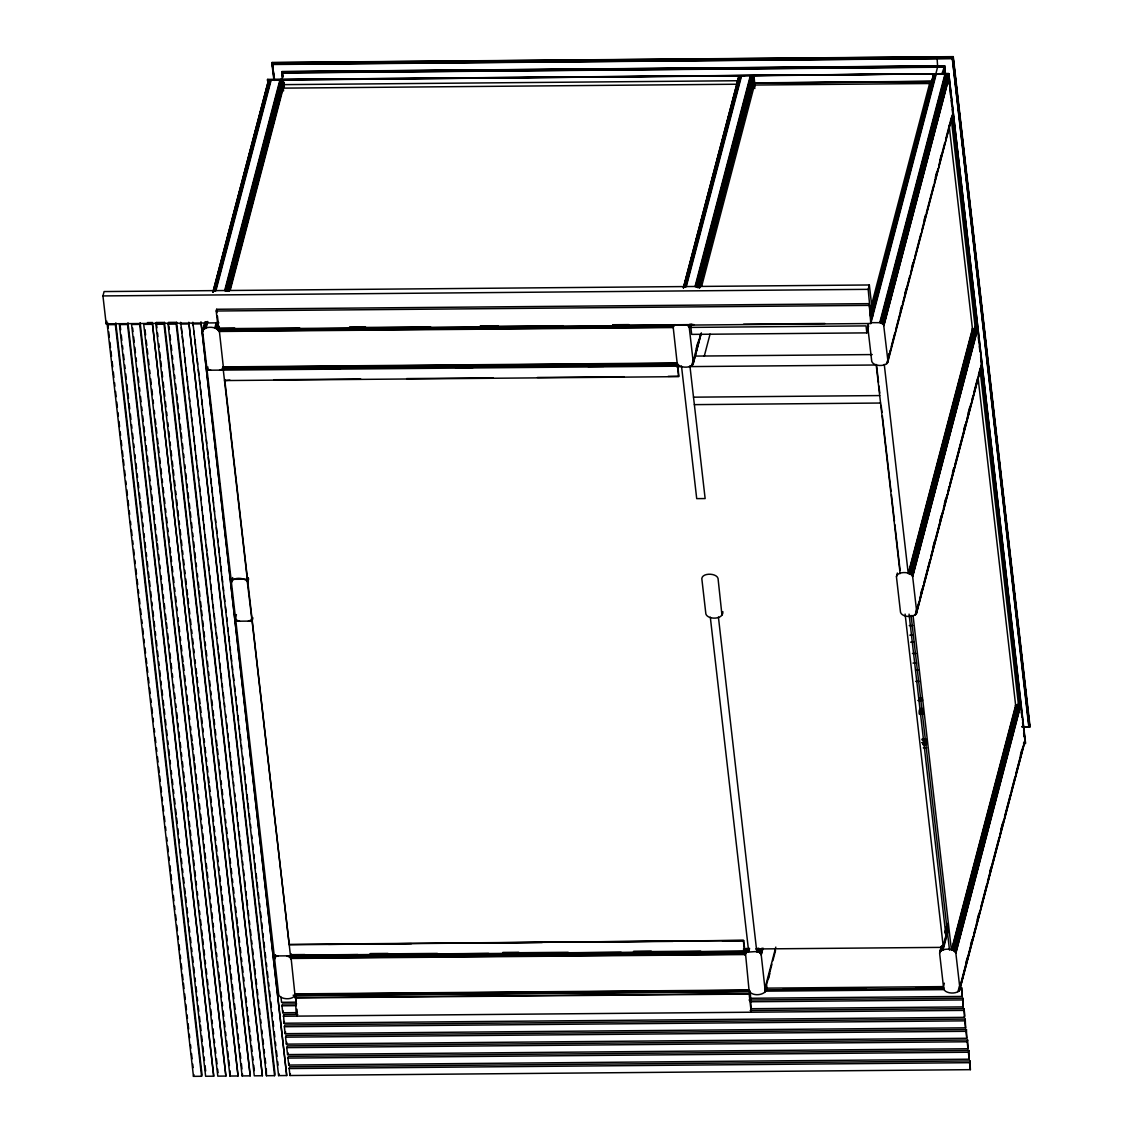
<?xml version="1.0" encoding="UTF-8"?>
<svg xmlns="http://www.w3.org/2000/svg" width="1133" height="1133" viewBox="0 0 1133 1133"><rect width="100%" height="100%" fill="white"/><g stroke="black" fill="none" stroke-linecap="round" stroke-linejoin="round"><path stroke-width="1.5" d="M275.574 954.907L274.639 959.155L278.704 994.576C280.262 1000.028 294.297 1000.34 294.92 994.434L290.742 954.68L304.876 954.553M672.917 324.704L678.653 376.652L224.504 380.561L229.914 380.121M677.973 366.88L678.78 376.184L668.158 376.34M766.659 985.668C769.08 995.709 751.689 997.465 749.069 990.525L745.103 949.327L744.579 951.338L290.43 955.246M218.91 326.885L223.527 368.664L677.676 364.755M677.987 366.653L678.101 365.747M210.823 370.208L208.075 369.287L206.801 367.446L202.651 331.615C203.289 325.709 217.309 326.021 218.881 331.473L673.03 327.564L674.985 324.576M274.597 80.429L272.047 62.513L953.264 56.65L1030.01 726.211M281.055 79.268C285.02 75.925 280.517 65.417 282.386 76.86M765.257 991.219L761.234 954.963C759.832 949.525 751.887 952.527 748.375 951.862C742.936 951.862 744.848 961.039 746.803 948.264M896.43 576.456C897.917 571.103 911.031 571.329 912.674 576.725L916.739 612.146C916.101 618.051 902.08 617.74 900.508 612.287L896.458 576.867L897.336 573.029M916.186 614.114L981.858 363.92L980.682 366.483M939.682 952.598C941.891 947.868 954.17 947.91 955.87 953.292L959.934 988.712C959.297 994.604 945.276 994.307 943.704 988.854L939.639 953.434L941.141 947.061M959.382 990.667L1025.053 740.486L1023.51 743.276M268.011 85.442L267.586 79.537L948.788 73.673L1025.422 743.687L1024.629 741.775M267.416 80.174L948.788 73.631L1025.563 743.121M218.881 322.848L106.148 323.826L102.947 295.925L104.094 291.563L869.337 284.978L872.537 312.864M106.148 323.826L106.842 321.206M151.836 324.307L143.735 324.378L229.957 1076.038L238.057 1075.968L152.304 322.551L147.432 322.593M155.901 324.265L156.354 322.523L164.469 322.452L250.223 1075.854L242.122 1075.925L155.901 324.265L164.002 324.194L164.469 322.452M168.066 324.165L168.52 322.409L176.635 322.339L262.389 1075.755L254.288 1075.826L168.066 324.165L176.167 324.095L176.635 322.339M274.554 1075.656L188.8 322.239L275.022 1073.9L274.554 1075.656L266.439 1075.727L180.685 322.31M286.72 1075.543L200.966 322.14L286.72 1075.543L278.605 1075.614L192.851 322.211L193.247 325.723M202.637 331.19L205.045 321.814M212.848 292.342L268.096 81.774L271.141 80.146L215.893 290.714M202.651 331.615L205.002 322.806M212.99 292.229L268.323 81.42M203.487 329.335L205.285 322.48M213.372 291.677L268.606 81.109M203.827 329.052L205.625 322.211M213.698 291.393L268.946 80.825M204.209 328.811L205.994 321.97M214.08 291.153L269.328 80.585M204.62 328.627L206.418 321.772M214.505 290.969L269.739 80.401M205.073 328.485L206.857 321.645M214.944 290.827L270.192 80.259M205.54 328.4L207.325 321.56M215.412 290.742L270.66 80.174M206.022 328.372L207.821 321.517M932.785 77.653L933.62 75.373L936.141 74.41L870.795 323.514L218.272 329.137L216.205 311.008L216.658 309.267L869.181 303.644L870.937 318.982L868.19 289.34L869.337 284.978M214.774 328.301L216.12 323.16M224.66 290.629L279.893 80.061L283.576 82.015L284.383 86.618M215.27 328.315L216.615 323.188M225.141 290.657L280.389 80.089M215.752 328.4L217.55 321.545M225.637 290.728L280.871 80.16M216.233 328.528L218.032 321.673M226.118 290.869L281.352 80.301M216.686 328.712L218.046 323.571M226.572 291.039L281.82 80.471M217.125 328.938L218.018 325.511M227.011 291.28L282.244 80.712M227.846 289.836L282.641 80.981M224.164 366.851L223.3 370.094L247.291 579.19L231.075 579.331L207.084 370.236L207.934 366.993M217.876 329.519L218.782 326.106M228.215 290.147L283.009 81.293M218.187 329.873L219.094 326.446M228.526 290.501L283.321 81.647M218.457 330.241L219.349 326.828M228.781 290.869L283.576 82.015M228.979 291.266L283.774 82.412M229.574 289.963L283.916 82.822M229.659 290.388L284.001 83.233M230.325 289.85L284.156 84.635L738.305 80.726M239.601 621.196L236.868 620.275L235.508 618.023L231.444 582.603L232.662 577.561M235.508 618.023L236.4 614.596M248.368 621.125L250.903 620.162L251.738 618.292L247.235 581.229L248.141 577.802M247.447 581.626L248.339 578.198M247.589 582.036L248.481 578.609M247.66 582.461L248.566 579.034M252.093 621.082L235.876 621.224L274.271 955.955L290.487 955.813L252.093 621.082L252.942 617.839M115.807 322.863L202.028 1074.537L201.561 1076.279L193.46 1076.35L193.913 1074.608M213.726 1076.18L127.519 324.505L119.404 324.576L205.625 1076.251L213.726 1076.18L127.972 322.763M225.892 1076.067L139.671 324.406L131.57 324.477L217.791 1076.138L225.892 1076.067L140.138 322.664M229.957 1076.038L230.013 1070.77M238.057 1075.968L152.304 322.551M242.122 1075.925L242.575 1074.183M274.639 959.155L275.517 955.317M224.702 379.385L289.227 944.795L743.531 940.362L744.664 948.349M290.855 959.014L290.175 957.413L291.068 954M290.43 957.796L291.337 954.368M290.643 958.192L291.535 954.765M290.784 958.603L291.677 955.176M296.903 1012.647L282.768 1012.76L281.961 1005.792L282.429 1004.036L296.563 1003.923M282.768 1012.76L283.222 1011.018M266.439 1075.727L266.297 1068.702M750.188 1010.48L964.041 1008.639L964.834 1015.621L964.381 1017.363L283.972 1023.226L283.618 1014.502L297.767 1014.375M283.972 1023.226L284.425 1021.47M284.369 1026.71L284.822 1024.968L965.245 1019.105L965.585 1027.829L285.162 1033.678L284.369 1026.71L964.778 1020.847L965.245 1019.105M285.162 1033.678L285.629 1031.936M297.073 1016.089C294.566 1008.2 297.115 999.391 294.863 993.882L749.012 989.973L749.494 991.757L749.904 991.163L293.135 995.227M285.573 1037.162L286.026 1035.42L966.435 1029.557L966.775 1038.281L286.366 1044.144L285.573 1037.162L965.982 1031.313L966.435 1029.557M286.366 1044.144L286.819 1042.388M278.605 1075.614L279.072 1073.872M286.762 1047.628L287.23 1045.886L967.639 1040.023L967.979 1048.747L287.57 1054.596L286.762 1047.628L967.185 1041.765L967.639 1040.023M287.57 1054.596L288.023 1052.854M287.966 1058.08L288.419 1056.338L968.842 1050.475L969.182 1059.199L288.759 1065.062L287.966 1058.08L968.375 1052.231L968.842 1050.475M288.759 1065.062L289.227 1063.306M289.17 1068.546L289.623 1066.804L970.032 1060.941L970.372 1069.665L289.963 1075.514L289.17 1068.546L969.579 1062.683L970.032 1060.941M289.963 1075.514L290.416 1073.772M683.341 287.768L738.461 77.724L741.506 76.095L686.272 286.663M683.454 287.938L738.702 77.37M683.737 287.626L738.985 77.058M684.077 287.343L739.311 76.775M684.459 287.102L739.693 76.534M684.87 286.918L740.104 76.35M685.309 286.776L740.557 76.208M685.791 286.691L741.024 76.123M695.025 286.578L750.273 76.01L754.139 78.361L755.145 85.938M695.52 286.607L750.754 76.038M696.002 286.677L751.25 76.109M696.483 286.819L751.731 76.251M696.937 286.989L752.185 76.421M697.376 287.23L752.609 76.662M697.772 287.499L753.02 76.931M698.126 287.81L753.374 77.242M698.891 286.451L753.686 77.596M699.146 286.819L753.941 77.965M699.358 287.216L754.139 78.361M699.5 287.626L754.281 78.772M219.575 370.137L222.11 369.174L222.946 366.894L677.095 362.985C678.653 368.437 692.674 368.735 693.311 362.843L689.246 327.423L690.139 323.996M699.571 288.051L754.366 79.183M868.629 326.049L866.844 332.875L691.668 334.377L690.861 327.409L691.767 323.996M701.61 286.437L754.451 85.032L929.626 83.516L930.42 90.498M691.767 365.633L693.113 360.492M696.257 348.511L697.602 343.384M692.136 365.392L694.387 356.838M695.28 353.411L698.877 339.716M692.475 365.123L700.562 334.306M692.759 364.798L701.072 333.64M693.169 364.075L701.355 332.861M704.244 356.258L710.065 334.093M721.962 615.063L718.039 578.411C716.467 572.958 702.446 572.647 701.809 578.552L705.873 613.973C707.785 619.963 723.647 619.751 722.854 611.636M870.795 323.514L869.181 303.644M870.965 307.128L929.626 83.516M932.629 73.744L933.054 80.018M937.005 56.962L937.642 66.805L935.915 73.631M872.141 308.346L933.096 76.038M872.254 308.516L933.337 75.699M871.631 311.617L933.62 75.373M871.971 311.348L933.946 75.09M871.9 312.821L934.328 74.863M871.872 314.337L934.753 74.665M871.872 315.909L935.192 74.537M935.66 74.438L870.541 322.678L880.766 322.664L883.655 324.916L887.946 361.172C887.309 367.064 873.288 366.752 871.73 361.3L867.666 325.879L868.487 323.599M942.005 73.574L944.681 65.87L945.559 74.778M879.789 322.565L944.908 74.339L945.885 74.438L949.001 77.511L883.882 325.738M880.27 322.593L945.389 74.367M880.766 322.664L945.885 74.438M881.233 322.806L946.367 74.566M881.701 322.976L946.82 74.75M882.125 323.217L947.245 74.976M882.522 323.486L947.655 75.26M882.89 323.797L948.009 75.571M883.202 324.137L948.321 75.911M953.264 56.65L952.06 58.76M883.457 324.52L948.576 76.293M883.655 324.916L948.774 76.69M883.797 325.327L948.93 77.101M887.748 358.821L889.093 353.694M900.324 310.895L901.67 305.754M904.814 293.773L906.159 288.632M911.555 268.096L912.901 262.955M924.117 220.156L925.477 215.015M935.348 177.357L936.694 172.216M939.838 160.235L941.183 155.108M886.771 363.721L890.368 350.026M891.274 346.599L894.858 332.904M895.764 329.491L901.599 307.227M902.491 303.8L909.686 276.41M910.578 272.996L914.175 259.301M915.067 255.874L920.902 233.61M921.809 230.197L925.406 216.502M926.298 213.075L933.479 185.685M934.385 182.257L937.982 168.562M938.875 165.135L940.22 160.008M941.126 156.581L944.71 142.885M945.616 139.458L949.199 125.763M950.105 122.336L951.451 117.209M887.111 363.438L953.065 112.932L887.635 362.772M745.556 953.15L746.746 949.412M746.18 952.556L747.072 949.128M746.562 952.315L747.454 948.888M746.973 952.131L747.865 948.703M747.426 951.989L748.318 948.562M747.893 951.904L748.786 948.477M748.375 951.862L749.267 948.448M749.593 948.448L748.701 951.862L710.306 617.173M757.708 948.378L756.802 951.791L718.421 617.103M757.127 951.791L758.034 948.363M757.623 951.819L758.515 948.392M758.104 951.89L759.011 948.477M758.586 952.017L759.478 948.604M759.039 952.202L759.946 948.788M759.478 952.442L760.37 949.015M750.386 993.344L751.221 1012.18L749.154 994.052L749.904 991.163M759.875 952.711L760.781 949.284M760.229 953.023L761.135 949.596M760.54 953.363L761.886 948.236M760.81 953.745L762.155 948.604M761.008 954.142L762.353 949.001M761.149 954.553L762.495 949.412M761.234 954.963L763.019 948.123M775.808 947.103L765.03 988.16L943.449 986.616L944.355 983.203M764.747 992.352L765.639 988.925M765.681 988.118L771.955 964.169M772.862 960.756L775.553 950.488M768.457 978.827L769.803 973.686M908.567 573.553L972.794 328.754M909.063 573.581L973.289 328.768M909.544 573.652L973.771 328.853M910.026 573.794L974.706 327.267M910.493 573.964L975.612 325.738L977.793 328.499L912.674 576.725M910.918 574.204L976.249 325.298L952.258 116.147M911.314 574.473L976.434 326.247M911.683 574.785L976.802 326.559M911.98 575.125L977.113 326.899M912.249 575.507L977.368 327.281M912.447 575.904L977.567 327.678M912.589 576.315L977.708 328.088M915.181 614.95L917.433 606.382M920.577 594.4L921.922 589.273M933.153 546.474L934.498 541.333M939.894 520.783L941.24 515.657M944.384 503.675L945.729 498.534M952.471 472.858L953.816 467.717M963.687 430.058L965.033 424.917M968.177 412.936L969.536 407.809M915.563 614.709L918.707 602.728M919.614 599.3L923.197 585.605M924.103 582.178L929.938 559.929M930.83 556.501L942.514 511.989M943.407 508.575L947.004 494.88M947.896 491.453L949.256 486.312M950.148 482.885L953.745 469.189M954.637 465.776L966.322 421.264M967.214 417.836L968.559 412.695M969.466 409.282L970.811 404.141M971.703 400.714L973.049 395.587M973.955 392.16L977.538 378.464M978.445 375.037L980.243 368.197M915.903 614.426L981.022 366.2M916.413 613.76L981.872 364.344M945.064 932.062L947.315 923.494M939.625 953.009L941.424 946.168M945.134 932.643L947.259 923.905M940.475 951.154L941.82 946.013M945.418 932.317L947.67 923.763M940.815 950.87L941.707 947.457M945.304 933.762L947.556 925.194M941.197 950.644L942.09 947.216M945.687 933.521L947.924 924.953M941.608 950.445L942.5 947.018M945.644 935.037L947.443 928.196M942.061 950.304L947.896 928.054M942.529 950.219L947.91 929.683M943.01 950.19L947.953 931.354M951.762 950.12L1015.989 705.307M952.258 950.134L1016.485 705.335M952.74 950.219L1016.967 705.406M953.221 950.346L1017.448 705.547M953.674 950.53L1018.808 702.304M954.113 950.757L1019.445 701.865L981.051 367.134M954.51 951.04L1019.233 702.531M954.864 951.352L1019.629 702.8M955.176 951.692L1019.997 703.111M955.445 952.06L1020.309 703.466M955.643 952.456L1020.564 703.834M955.785 952.867L1020.762 704.23M955.87 953.292L1020.904 704.641M957.966 991.701L959.311 986.56M966.01 962.399L967.37 957.272M970.514 945.29L971.859 940.149M977.241 919.599L978.586 914.473M989.817 871.674L991.163 866.533M1001.048 828.874L1002.393 823.733M1020.366 755.258L1021.711 750.131M959.212 989.562L967.299 958.745M968.191 955.317L973.134 936.495M974.026 933.068L975.371 927.927M976.278 924.5L979.875 910.805M980.767 907.391L986.602 885.128M987.509 881.701L991.092 868.005M991.998 864.592L999.179 837.202M1000.085 833.775L1003.668 820.08M1004.574 816.652L1010.409 794.403M1011.302 790.976L1014.899 777.28M1015.791 773.853L1022.986 746.463M959.099 990.993L1024.218 742.766M959.609 990.327L1025.068 740.897M1030.053 726.041L1029.784 726.89L953.065 57.386L271.849 63.264L273.874 79.678M961.974 996.445L961.634 987.721L961.974 996.445L749.904 998.272M751.108 1008.724L963.177 1006.911L962.838 998.187L748.998 1000.028M963.177 1006.911L962.838 998.187M964.381 1017.363L964.041 1008.639M274.668 958.334L275.815 956.606L277.996 955.912M268.096 81.774L267.785 83.375M738.461 77.724L738.15 79.324M952.881 57.769L271.878 63.519M948.788 73.673L751.689 75.755M268.762 79.905L267.629 79.494L267.969 83.12M1021.867 726.735L1029.826 726.834L1021.711 726.635M271.991 62.697L953.221 56.82M271.835 63.335L953.051 57.471L1029.642 726.933L952.811 57.882L271.991 63.745M272.161 64L952.626 58.137L1029.331 726.876M272.387 64.255L952.4 58.406L1029.061 726.749M272.642 64.496L952.286 58.519L1028.792 726.579M281.777 71.577L944.681 65.87M944.554 65.997L281.919 71.691L282.655 77.086M944.327 66.238L282.174 71.945L282.783 77.214M282.4 72.2L944.115 66.493M282.57 72.441L943.931 66.748M282.712 72.767L943.775 66.974M282.712 72.937L943.69 67.173L944.469 74.268M267.558 79.607L948.788 73.744M272.302 79.876L744.622 75.812M753.247 82.893L931.822 81.25M753.162 83.063L931.609 81.449M754.337 83.233L931.241 81.689M737.385 84.224L283.236 88.133L283.562 90.923M102.947 295.925L868.19 289.34M216.205 311.008L868.714 305.386M180.232 324.052L188.333 323.981M192.398 323.953L200.499 323.882M218.796 328.145L234.701 328.003M349.559 327.012L365.463 326.87M480.321 325.893L497.996 325.738M612.854 324.746L628.758 324.604M218.4 328.697L299.735 328.003M349.247 327.579L430.597 326.87M480.109 326.446L563.214 325.723M612.726 325.298L694.076 324.604M743.588 324.18L824.937 323.471M218.768 329.604L672.917 325.681M218.782 330.085L672.931 326.177M218.796 330.567L672.945 326.658M218.839 331.034L672.988 327.125M690.861 327.409L866.037 325.893L866.844 332.875M972.086 328.825L975.329 328.797L951.338 119.645M695.294 356.088L872.212 354.572M222.989 367.29L677.137 363.381M223.059 367.659L677.208 363.735M223.116 367.97L677.265 364.061M223.187 368.225L677.916 364.415M223.272 368.423L677.831 364.585M324.675 368.791L340.58 368.65M455.438 367.659L473.112 367.517M587.97 366.526L603.875 366.384M207.084 370.236L677.463 366.186M676.613 366.724L681.924 366.667M689.006 366.61L876.531 364.996L878.542 382.543M274.087 379.739L360.676 378.989M406.62 378.592L493.209 377.856M537.396 377.473L623.986 376.723M693.509 397.173L879.718 395.573M694.373 404.637L880.568 403.036M909.261 625.6L912.787 625.572M909.827 635.188L913.354 635.16M910.62 642.17L914.161 642.142M912.462 653.5L915.988 653.472M913.014 663.088L916.555 663.06M915.591 670.042L919.118 670.014M915.662 681.386L919.189 681.358M918.792 697.928L922.319 697.9M922.545 699.953L918.891 699.967L922.574 700.137M917.843 700.477L922.29 700.463M1015.281 705.392L1018.525 705.363L980.13 370.633M919.769 708.564L923.31 708.536M919.713 708.833L923.239 708.791M919.614 709.442L923.14 709.414M919.543 709.725L923.069 709.697M919.486 710.065L923.013 710.037M919.43 710.448L922.97 710.419M919.387 710.873L922.928 710.844M919.359 711.326L922.899 711.297M919.345 711.793L922.871 711.765M919.33 712.289L922.871 712.26M919.33 712.784L922.871 712.756M919.345 713.28L922.885 713.252M919.373 713.762L922.899 713.733M919.401 714.215L922.942 714.187M1024.147 726.947L1029.727 726.919M922.234 738.928L925.76 738.886M922.29 739.325L925.817 739.297M922.347 739.679L925.873 739.651M922.418 739.991L925.944 739.962M922.489 740.26L926.015 740.231M922.559 740.458L926.511 740.5M922.644 740.6L926.426 740.614M922.035 742.653L925.576 742.625M922.135 742.766L926.029 742.851M922.588 743.007L926.199 743.106L922.744 743.262M922.814 743.39L926.397 743.489M922.899 743.63L926.482 743.815L922.942 744.013M922.786 744.579L926.327 744.551M923.253 747.851L926.794 747.822M289.326 944.398L743.475 940.489M328.428 944.355L411.477 943.633M459.191 943.222L542.24 942.514M591.723 942.09L673.016 941.381M722.486 940.957L743.701 940.772M743.418 949.086L748.729 949.043M755.796 948.972L943.336 947.358L905.111 614.086M370.307 953.575L387.968 953.42M502.84 952.428L518.744 952.286M633.602 951.309L651.277 951.154M370.264 954L437.409 953.42M502.797 952.853L568.185 952.286M633.559 951.72L700.718 951.154M290.714 955.133L357.858 954.553M370.236 954.439L488.635 953.42M502.769 953.306L621.167 952.286M633.531 952.173L744.863 951.224M290.685 955.601L744.834 951.692M290.685 956.096L744.834 952.187M290.685 956.592L744.834 952.683M290.699 957.073L744.848 953.165M290.714 957.569L744.863 953.646M290.756 958.022L744.905 954.113M290.799 958.461L744.947 954.553M783.144 989.265L866.207 988.543M915.691 988.118L943.959 987.877M765.228 989.831L943.647 988.302M294.906 994.278L749.055 990.369M294.977 994.647L749.125 990.738M295.033 994.958L749.196 991.049M765.016 991.163L943.506 989.619M295.189 995.425L749.834 991.403M295.359 995.638L749.749 991.573M295.118 997.522L749.267 993.613M294.991 997.961L749.154 994.052M295.699 1002.181L281.565 1002.308L280.97 997.068M281.961 1005.792L296.11 1005.665M750.301 1001.756L962.384 999.929M283.165 1016.244L963.574 1010.395M286.762 955.841L290.175 957.413M687.065 324.661L689.246 327.423M932.671 73.73L933.125 77.002M247.235 581.229C243.85 577.533 232.421 576.711 231.444 582.603M948.463 73.702L949.482 84.409M950.077 87.751L980.13 351.669M980.569 354.445L1022.079 717.387L1021.343 712.006M1022.533 719.441L1023.34 726.465M1023.623 729.85L1025.153 742.257M948.958 80.981L949.256 84.607M949.978 89.776L950.46 95.144M951.182 100.313L951.791 105.596M952.187 109.108L977.467 330.595M978.402 337.606L978.685 341.146M979.408 346.401L979.889 351.683M980.626 356.937L1020.805 708.38M1022.561 722.542L1022.957 726.069M1023.623 732.98L1024.175 736.606M944.44 66.111L945.333 75.019M944.214 66.365L944.922 73.518M944.016 66.62L944.738 73.787M943.846 66.875L944.525 74.112M949.072 124.942L972.454 328.825L908.241 573.553L884.264 364.401M978.062 377.7L1015.65 705.392L951.437 950.12L913.056 615.431M964.778 1020.847L965.585 1027.829M965.982 1031.313L966.775 1038.281M967.185 1041.765L967.979 1048.747M968.375 1052.231L969.182 1059.199M969.579 1062.683L970.372 1069.665M911.102 615.446L949.496 950.134M909.063 614.114L946.083 936.878M872.424 313.303L872.75 316.093M878.953 386.041L879.76 393.066M881.162 405.345L881.97 412.355M882.366 415.868L891.02 491.297M891.43 494.795L894.447 521.109M894.843 524.621L900.084 570.225M876.149 364.472L900.14 573.624M754.451 85.032L754.847 88.516M689.94 366.086L705.137 498.562L696.71 498.633L681.514 366.157M743.375 940.886L744.579 951.338M272.501 64.383L274.455 80.316M272.047 62.513L274.186 80.046M267.77 79.452L268.379 82.992M216.658 309.267L217.054 312.666M217.437 316.079L218.032 321.191M295.77 999.009L296.364 1004.121M296.945 1009.234L297.342 1012.647M193.856 330.992L194.253 334.504M194.862 339.773L195.471 345.041M196.066 350.309L196.476 353.822M197.085 359.09L197.68 364.359M198.289 369.627L198.898 374.896M199.493 380.164L199.904 383.676M200.499 388.945L201.107 394.213M201.716 399.482L202.311 404.75M202.92 410.019L203.331 413.531M203.926 418.799L204.535 424.068M205.144 429.336L205.54 432.848M206.348 439.873L206.744 443.385M207.353 448.654L207.962 453.922M208.359 457.435L208.968 462.703M209.563 467.971L210.172 473.24M210.78 478.508L211.389 483.777M211.786 487.289L212.395 492.558M212.99 497.826L213.599 503.094M214.208 508.363L214.604 511.875M215.412 518.9L215.808 522.412M216.417 527.681L217.026 532.949M217.621 538.217L218.032 541.73M218.641 546.998L219.236 552.267M219.844 557.535L220.453 562.804M220.85 566.316L221.459 571.584M222.054 576.853L222.663 582.121M223.272 587.39L223.668 590.902M224.277 596.17L224.886 601.439M225.481 606.707L226.09 611.976M226.699 617.244L227.096 620.757M227.903 627.781L228.299 631.293M228.908 636.576L229.517 641.845M230.112 647.113L230.523 650.625M231.118 655.894L231.727 661.162M232.336 666.431L232.732 669.943M233.341 675.211L233.95 680.48M234.545 685.748L235.154 691.017M235.763 696.285L236.16 699.797M236.769 705.066L237.363 710.334M237.972 715.603L238.581 720.871M239.176 726.14L239.587 729.652M240.196 734.92L240.791 740.189M241.4 745.457L241.796 748.97M242.604 755.994L243.014 759.507M243.609 764.775L244.218 770.043M244.615 773.556L245.224 778.824M245.833 784.093L246.442 789.361M247.036 794.63L247.645 799.898M248.042 803.41L248.651 808.679M249.26 813.947L249.855 819.216M250.464 824.484L250.86 827.996M251.668 835.021L252.078 838.533M252.673 843.802L253.282 849.07M253.891 854.339L254.288 857.851M254.897 863.119L255.506 868.388M256.1 873.656L256.709 878.925M257.106 882.437L257.715 887.705M258.324 892.974L258.919 898.242M259.528 903.511L259.939 907.023M260.533 912.292L261.142 917.56M261.751 922.829L262.346 928.097M262.955 933.365L263.352 936.878M263.961 942.146L264.57 947.415M265.164 952.683L265.773 957.952M266.382 963.22L266.779 966.732M267.388 972.001L267.983 977.283M268.592 982.552L269.003 986.064M269.597 991.333L270.206 996.601M270.815 1001.869L271.41 1007.138M272.019 1012.406L272.416 1015.919M273.025 1021.187L273.634 1026.456M274.228 1031.724L274.837 1036.992M275.446 1042.261L275.843 1045.773M276.452 1051.042L277.061 1056.31M277.656 1061.579L278.067 1065.091M181.294 327.579L181.889 332.847M182.3 336.359L182.895 341.628M183.504 346.896L184.113 352.165M184.707 357.433L185.316 362.702M185.925 367.97L186.322 371.482M186.931 376.751L187.54 382.019M188.135 387.288L188.744 392.556M189.353 397.825L189.749 401.337M190.358 406.605L190.953 411.874M191.562 417.142L191.973 420.655M192.568 425.923L193.177 431.191M193.785 436.46L194.38 441.728M194.791 445.241L195.386 450.509M195.995 455.778L196.604 461.046M197.199 466.314L197.808 471.583M198.417 476.851L198.813 480.364M199.422 485.632L200.017 490.901M200.626 496.169L201.037 499.695M201.83 506.72L202.241 510.232M202.849 515.501L203.444 520.769M203.855 524.282L204.45 529.55M205.059 534.818L205.668 540.087M206.263 545.355L206.872 550.624M207.282 554.136L207.877 559.405M208.486 564.673L209.095 569.941M209.69 575.21L210.101 578.722M210.696 583.991L211.304 589.259M211.913 594.528L212.508 599.796M213.117 605.064L213.514 608.577M214.123 613.845L214.732 619.114M215.341 624.382L215.737 627.894M216.346 633.163L216.941 638.431M217.55 643.7L218.159 648.968M218.556 652.481L219.165 657.749M219.76 663.017L220.368 668.286M220.977 673.554L221.572 678.823M222.181 684.091L222.592 687.604M223.187 692.872L223.796 698.14M224.405 703.409L224.801 706.921M225.609 713.946L226.005 717.458M226.614 722.727L227.223 727.995M227.818 733.263L228.229 736.776M228.838 742.044L229.433 747.313M230.041 752.581L230.65 757.85M231.047 761.362L231.656 766.63M232.251 771.899L232.86 777.167M233.469 782.436L233.865 785.948M234.673 792.973L235.069 796.485M235.678 801.753L236.287 807.022M236.882 812.29L237.293 815.802M238.1 822.827L238.496 826.339M239.105 831.608L239.714 836.876M240.111 840.403L240.72 845.671M241.315 850.94L241.924 856.208M242.533 861.477L242.929 864.989M243.538 870.257L244.147 875.526M244.742 880.794L245.351 886.063M245.96 891.331L246.357 894.843M246.966 900.112L247.561 905.38M248.169 910.649L248.778 915.917M249.373 921.186L249.784 924.698M250.393 929.966L250.988 935.235M251.597 940.503L251.993 944.016M252.602 949.284L253.211 954.553M253.806 959.821L254.415 965.089M254.812 968.602L255.421 973.87M256.03 979.139L256.625 984.407M257.233 989.675L257.842 994.944M258.437 1000.212L258.848 1003.725M259.457 1008.993L260.052 1014.262M260.661 1019.53L261.057 1023.042M261.865 1030.067L262.275 1033.579M262.87 1038.848L263.479 1044.116M264.088 1049.385L264.485 1052.897M265.094 1058.165L265.703 1063.434M176.167 324.095L262.389 1075.755M168.916 325.922L169.327 329.434M169.936 334.702L170.531 339.971M171.14 345.239L171.749 350.508M172.343 355.776L172.754 359.288M173.349 364.557L173.958 369.84M174.567 375.108L174.964 378.62M175.573 383.889L176.181 389.157M176.776 394.426L177.385 399.694M177.782 403.206L178.391 408.475M179 413.743L179.595 419.012M180.204 424.28L180.813 429.549M181.209 433.061L181.818 438.329M182.413 443.598L183.022 448.866M183.631 454.135L184.028 457.647M184.835 464.672L185.246 468.184M185.84 473.452L186.449 478.721M187.058 483.989L187.455 487.502M188.064 492.77L188.659 498.038M189.268 503.307L189.877 508.575M190.273 512.088L190.882 517.356M191.491 522.625L192.086 527.893M192.695 533.161L193.092 536.674M193.701 541.942L194.309 547.211M194.904 552.479L195.513 557.748M196.122 563.016L196.519 566.528M197.326 573.553L197.737 577.065M198.332 582.334L198.941 587.602M199.337 591.114L199.946 596.383M200.555 601.651L201.15 606.92M201.561 610.432L202.156 615.701M202.765 620.969L203.374 626.237M203.968 631.506L204.577 636.774M205.186 642.043L205.583 645.555M206.192 650.824L206.801 656.092M207.396 661.36L208.005 666.629M208.614 671.897L209.01 675.41M209.619 680.678L210.214 685.947M210.823 691.215L211.234 694.727M211.829 699.996L212.438 705.278M213.046 710.547L213.641 715.815M214.052 719.328L214.647 724.596M215.256 729.864L215.865 735.133M216.46 740.401L217.069 745.67M217.465 749.182L218.074 754.451M218.683 759.719L219.278 764.987M219.887 770.256L220.298 773.768M221.105 780.793L221.502 784.305M222.11 789.574L222.705 794.842M223.314 800.11L223.711 803.623M224.32 808.891L224.929 814.16M225.524 819.428L225.934 822.94M226.543 828.209L227.138 833.477M227.747 838.746L228.356 844.014M228.951 849.283L229.362 852.795M229.957 858.063L230.566 863.332M231.174 868.6L231.769 873.869M232.378 879.137L232.789 882.649M233.384 887.918L233.993 893.186M234.602 898.455L234.998 901.967M235.607 907.236L236.202 912.504M236.811 917.772L237.42 923.041M237.817 926.553L238.426 931.822M239.021 937.09L239.629 942.359M240.238 947.627L240.833 952.895M241.442 958.164L241.853 961.676M242.448 966.945L243.057 972.213M243.666 977.482L244.062 980.994M244.87 988.018L245.266 991.531M245.875 996.799L246.484 1002.068M247.079 1007.336L247.49 1010.848M248.099 1016.117L248.694 1021.385M249.302 1026.654L249.911 1031.922M250.308 1035.435L250.917 1040.703M251.512 1045.986L252.121 1051.254M252.73 1056.523L253.126 1060.035M253.735 1065.303L254.33 1070.572M164.002 324.194L250.223 1075.854M156.354 322.523L156.963 327.791M157.558 333.06L157.969 336.572M158.776 343.596L159.172 347.109M159.781 352.377L160.39 357.646M160.787 361.158L161.396 366.426M161.991 371.695L162.6 376.963M163.209 382.232L163.803 387.5M164.214 391.012L164.809 396.281M165.418 401.549L166.027 406.818M166.636 412.086L167.033 415.599M167.84 422.623L168.236 426.135M168.845 431.404L169.454 436.672M170.049 441.941L170.46 445.453M171.055 450.722L171.664 455.99M172.273 461.258L172.867 466.527M173.278 470.039L173.887 475.308M174.482 480.576L175.091 485.845M175.7 491.113L176.097 494.625M176.706 499.894L177.3 505.162M177.909 510.431L178.518 515.699M179.113 520.968L179.524 524.48M180.133 529.748L180.728 535.017M181.337 540.285L181.946 545.554M182.54 550.822L182.951 554.334M183.546 559.603L184.155 564.871M184.764 570.154L185.161 573.666M185.77 578.935L186.364 584.203M186.973 589.472L187.582 594.74M187.979 598.252L188.588 603.521M189.197 608.789L189.792 614.058M190.401 619.326L191.01 624.595M191.604 629.863L192.015 633.375M192.61 638.644L193.219 643.912M193.828 649.181L194.225 652.693M195.032 659.718L195.442 663.23M196.037 668.498L196.646 673.767M197.043 677.279L197.652 682.548M198.261 687.816L198.856 693.084M199.465 698.353L200.074 703.621M200.47 707.134L201.079 712.402M201.688 717.671L202.283 722.939M202.892 728.207L203.289 731.72M204.096 738.744L204.507 742.257M205.101 747.525L205.71 752.794M206.319 758.062L206.716 761.574M207.325 766.843L207.92 772.111M208.529 777.38L209.138 782.648M209.534 786.16L210.143 791.429M210.752 796.697L211.347 801.966M211.956 807.234L212.353 810.746M212.962 816.015L213.571 821.283M214.165 826.552L214.774 831.82M215.383 837.089L215.78 840.601M216.389 845.869L216.998 851.138M217.593 856.406L218.202 861.675M218.811 866.943L219.207 870.456M219.816 875.724L220.411 880.992M221.02 886.261L221.417 889.773M222.026 895.042L222.634 900.31M223.229 905.579L223.838 910.861M224.249 914.373L224.844 919.642M225.453 924.91L226.062 930.179M226.657 935.447L227.266 940.716M227.875 945.984L228.271 949.496M228.88 954.765L229.475 960.033M230.084 965.302L230.495 968.814M231.09 974.083L231.698 979.351M232.307 984.619L232.902 989.888M233.313 993.4L233.908 998.669M234.517 1003.937L235.126 1009.206M235.721 1014.474L236.33 1019.742M236.74 1023.255L237.335 1028.523M237.944 1033.792L238.553 1039.06M239.148 1044.329L239.559 1047.841M240.154 1053.109L240.762 1058.378M241.371 1063.646L241.966 1068.915M144.996 329.646L145.605 334.915M146.199 340.183L146.808 345.452M147.205 348.964L147.814 354.232M148.423 359.501L149.032 364.769M149.627 370.038L150.038 373.55M150.632 378.819L151.241 384.087M151.85 389.355L152.445 394.624M153.054 399.892L153.451 403.405M154.258 410.429L154.669 413.942M155.263 419.21L155.872 424.478M156.283 427.991L156.878 433.259M157.487 438.542L158.096 443.81M158.493 447.323L159.102 452.591M159.696 457.859L160.305 463.128M160.914 468.396L161.509 473.665M162.118 478.933L162.529 482.446M163.124 487.714L163.733 492.982M164.342 498.251L164.936 503.519M165.545 508.788L165.942 512.3M166.551 517.569L167.16 522.837M167.755 528.105L168.166 531.618M168.76 536.886L169.369 542.155M169.978 547.423L170.573 552.692M170.984 556.204L171.593 561.472M172.188 566.741L172.797 572.009M173.406 577.278L174 582.546M174.609 587.815L175.006 591.327M175.615 596.595L176.224 601.864M176.819 607.132L177.23 610.645M178.037 617.669L178.433 621.181M179.042 626.45L179.651 631.718M180.246 636.987L180.657 640.499M181.252 645.768L181.861 651.036M182.47 656.304L183.064 661.573M183.475 665.085L184.084 670.354M184.679 675.622L185.288 680.891M185.897 686.159L186.294 689.671M186.903 694.94L187.497 700.208M188.106 705.477L188.715 710.745M189.31 716.014L189.721 719.526M190.528 726.55L190.925 730.063M191.534 735.331L192.128 740.6M192.539 744.112L193.148 749.38M193.743 754.649L194.352 759.917M194.749 763.43L195.358 768.698M195.967 773.966L196.561 779.249M197.17 784.518L197.779 789.786M198.374 795.054L198.785 798.567M199.394 803.835L199.989 809.104M200.598 814.372L201.207 819.641M201.801 824.909L202.212 828.421M202.807 833.69L203.416 838.958M204.025 844.227L204.422 847.739M205.031 853.007L205.625 858.276M206.234 863.544L206.843 868.813M207.24 872.325L207.849 877.593M208.458 882.862L209.053 888.13M209.662 893.399L210.271 898.667M210.865 903.936L211.276 907.448M211.871 912.716L212.48 917.985M213.089 923.253L213.486 926.766M214.293 933.79L214.703 937.303M215.298 942.571L215.907 947.839M216.516 953.108L216.913 956.62M217.522 961.889L218.117 967.157M218.726 972.426L219.335 977.694M219.731 981.206L220.34 986.475M220.949 991.743L221.544 997.012M222.153 1002.28L222.55 1005.792M223.159 1011.061L223.768 1016.329M224.362 1021.598L224.971 1026.866M225.58 1032.135L225.977 1035.647M226.586 1040.915L227.181 1046.184M227.79 1051.452L228.399 1056.721M228.795 1060.233L229.404 1065.502M132.632 328.003L133.028 331.516M133.637 336.784L134.246 342.053M134.841 347.321L135.45 352.59M136.059 357.858L136.456 361.37M137.263 368.395L137.66 371.907M138.268 377.176L138.877 382.444M139.472 387.713L139.883 391.225M140.492 396.493L141.087 401.762M141.696 407.03L142.092 410.543M142.701 415.811L143.31 421.079M143.905 426.348L144.514 431.616M145.123 436.885L145.52 440.397M146.129 445.666L146.738 450.934M147.332 456.202L147.941 461.471M148.55 466.739L148.947 470.252M149.556 475.52L150.151 480.789M150.76 486.057L151.156 489.569M151.765 494.838L152.374 500.106M152.983 505.375L153.578 510.643M153.989 514.155L154.584 519.424M155.193 524.692L155.802 529.961M156.396 535.229L157.005 540.498M157.402 544.01L158.011 549.278M158.62 554.547L159.215 559.815M159.824 565.084L160.235 568.596M161.028 575.621L161.438 579.133M162.047 584.401L162.642 589.67M163.251 594.938L163.648 598.451M164.257 603.719L164.866 608.987M165.46 614.256L166.069 619.524M166.48 623.037L167.075 628.305M167.684 633.574L168.293 638.842M168.888 644.125L169.299 647.637M169.893 652.905L170.502 658.174M171.111 663.442L171.706 668.711M172.315 673.979L172.712 677.492M173.519 684.516L173.93 688.028M174.524 693.297L175.133 698.565M175.742 703.834L176.139 707.346M176.748 712.615L177.357 717.883M177.952 723.151L178.363 726.664M178.957 731.932L179.566 737.201M180.175 742.469L180.77 747.738M181.379 753.006L181.79 756.518M182.385 761.787L182.994 767.055M183.603 772.324L184.197 777.592M184.806 782.861L185.203 786.373M185.812 791.641L186.421 796.91M187.016 802.178L187.427 805.69M188.036 810.959L188.63 816.227M189.239 821.496L189.848 826.764M190.245 830.277L190.854 835.545M191.449 840.813L192.058 846.082M192.667 851.35L193.261 856.619M193.672 860.131L194.267 865.4M194.876 870.668L195.485 875.936M196.08 881.205L196.491 884.717M197.298 891.742L197.694 895.254M198.303 900.523L198.912 905.791M199.507 911.059L199.918 914.572M200.513 919.84L201.122 925.109M201.731 930.377L202.325 935.646M202.736 939.158L203.345 944.426M203.94 949.695L204.549 954.963M205.158 960.232L205.555 963.744M206.164 969.012L206.758 974.281M207.367 979.549L207.976 984.832M208.571 990.1L208.982 993.613M209.577 998.881L210.186 1004.15M210.795 1009.418L211.404 1014.686M211.998 1019.955L212.409 1023.467M213.004 1028.736L213.613 1034.004M214.222 1039.273L214.619 1042.785M215.228 1048.053L215.822 1053.322M216.431 1058.59L217.04 1063.859M217.635 1069.127L218.046 1072.639M120.056 324.59L120.665 329.859M121.273 335.127L121.868 340.396M122.477 345.664L122.888 349.176M123.483 354.445L124.092 359.713M124.701 364.982L125.097 368.494M125.706 373.763L126.301 379.031M126.91 384.299L127.519 389.568M127.916 393.08L128.525 398.349M129.134 403.617L129.728 408.886M130.337 414.154L130.946 419.422M131.541 424.691L131.952 428.203M132.547 433.472L133.156 438.74M133.765 444.009L134.161 447.521M134.969 454.545L135.379 458.058M135.974 463.326L136.583 468.595M137.192 473.863L137.589 477.375M138.198 482.644L138.792 487.912M139.401 493.181L140.01 498.449M140.407 501.961L141.016 507.244M141.611 512.513L142.22 517.781M142.829 523.049L143.225 526.562M144.033 533.586L144.443 537.099M145.038 542.367L145.647 547.636M146.256 552.904L146.653 556.416M147.262 561.685L147.857 566.953M148.465 572.222L149.074 577.49M149.471 581.002L150.08 586.271M150.689 591.539L151.284 596.808M151.893 602.076L152.289 605.589M152.898 610.857L153.507 616.125M154.102 621.394L154.711 626.662M155.32 631.931L155.717 635.443M156.326 640.712L156.921 645.98M157.529 651.248L158.138 656.517M158.747 661.785L159.144 665.298M159.753 670.566L160.348 675.834M160.957 681.103L161.353 684.615M161.962 689.884L162.571 695.152M163.166 700.421L163.775 705.689M164.186 709.201L164.781 714.47M165.39 719.738L165.999 725.007M166.593 730.275L167.202 735.544M167.811 740.812L168.208 744.324M168.817 749.593L169.412 754.861M170.021 760.13L170.432 763.642M171.225 770.667L171.635 774.179M172.244 779.447L172.839 784.716M173.448 789.984L173.845 793.497M174.454 798.765L175.063 804.033M175.657 809.302L176.266 814.57M176.663 818.083L177.272 823.351M177.881 828.62L178.476 833.888M179.085 839.156L179.496 842.669M180.289 849.708L180.699 853.22M181.308 858.488L181.903 863.757M182.512 869.025L182.909 872.537M183.518 877.806L184.127 883.074M184.721 888.343L185.33 893.611M185.741 897.124L186.336 902.392M186.945 907.66L187.554 912.929M188.149 918.197L188.56 921.71M189.154 926.978L189.763 932.247M190.372 937.515L190.967 942.783M191.576 948.052L191.973 951.564M192.582 956.833L193.191 962.101M193.8 967.37L194.394 972.638M195.003 977.906L195.4 981.419M196.009 986.687L196.618 991.956M197.213 997.224L197.624 1000.736M198.218 1006.005L198.827 1011.273M199.436 1016.542L200.031 1021.81M200.442 1025.323L201.051 1030.591M201.646 1035.859L202.255 1041.128M202.864 1046.396L203.458 1051.665M204.067 1056.933L204.464 1060.446M205.073 1065.714L205.682 1070.982M201.561 1076.279L115.354 324.619L107.238 324.689L193.46 1076.35M107.692 322.933L108.301 328.202M108.697 331.714L109.306 336.983M109.915 342.251L110.51 347.519M110.921 351.032L111.53 356.3M112.125 361.569L112.733 366.837M113.342 372.12L113.937 377.388M114.546 382.657L114.943 386.169M115.552 391.437L116.161 396.706M116.756 401.974L117.365 407.243M117.974 412.511L118.37 416.023M118.979 421.292L119.588 426.56M120.183 431.829L120.594 435.341M121.189 440.61L121.797 445.878M122.406 451.146L123.001 456.415M123.412 459.927L124.007 465.196M124.616 470.464L125.225 475.733M125.82 481.001L126.23 484.513M126.839 489.782L127.434 495.05M128.043 500.319L128.652 505.587M129.247 510.856L129.658 514.368M130.465 521.392L130.862 524.905M131.47 530.173L132.065 535.442M132.674 540.71L133.085 544.222M133.68 549.491L134.289 554.759M134.898 560.028L135.294 563.54M135.903 568.808L136.498 574.077M137.107 579.345L137.716 584.614M138.311 589.882L138.722 593.395M139.331 598.663L139.925 603.931M140.534 609.2L141.143 614.468M141.738 619.737L142.149 623.249M142.744 628.518L143.353 633.786M143.962 639.054L144.358 642.567M144.967 647.835L145.562 653.104M146.171 658.372L146.78 663.641M147.177 667.153L147.786 672.421M148.395 677.69L148.989 682.958M149.598 688.227L150.207 693.495M150.802 698.764L151.213 702.276M151.808 707.544L152.417 712.827M153.026 718.095L153.422 721.608M154.23 728.632L154.64 732.145M155.235 737.413L155.844 742.682M156.453 747.95L156.85 751.462M157.459 756.731L158.053 761.999M158.662 767.268L159.271 772.536M159.668 776.048L160.277 781.317M160.872 786.585L161.481 791.854M162.09 797.122L162.486 800.634M163.095 805.903L163.704 811.171M164.299 816.44L164.908 821.708M165.517 826.977L165.914 830.489M166.721 837.514L167.118 841.026M167.726 846.294L168.335 851.563M168.93 856.831L169.341 860.344M169.95 865.612L170.545 870.88M170.956 874.393L171.55 879.661M172.159 884.93L172.768 890.198M173.363 895.467L173.972 900.735M174.581 906.003L174.978 909.516M175.587 914.784L176.196 920.053M176.79 925.321L177.399 930.59M178.008 935.858L178.405 939.37M179.014 944.639L179.609 949.907M180.218 955.176L180.614 958.688M181.223 963.956L181.832 969.225M182.427 974.493L183.036 979.762M183.447 983.274L184.042 988.543M184.651 993.811L185.26 999.079M185.854 1004.348L186.463 1009.616M187.072 1014.885L187.469 1018.397M188.078 1023.665L188.673 1028.934M189.282 1034.202L189.693 1037.715M190.486 1044.739L190.896 1048.252M191.505 1053.534L192.1 1058.803M192.709 1064.071L193.106 1067.583"/></g></svg>
